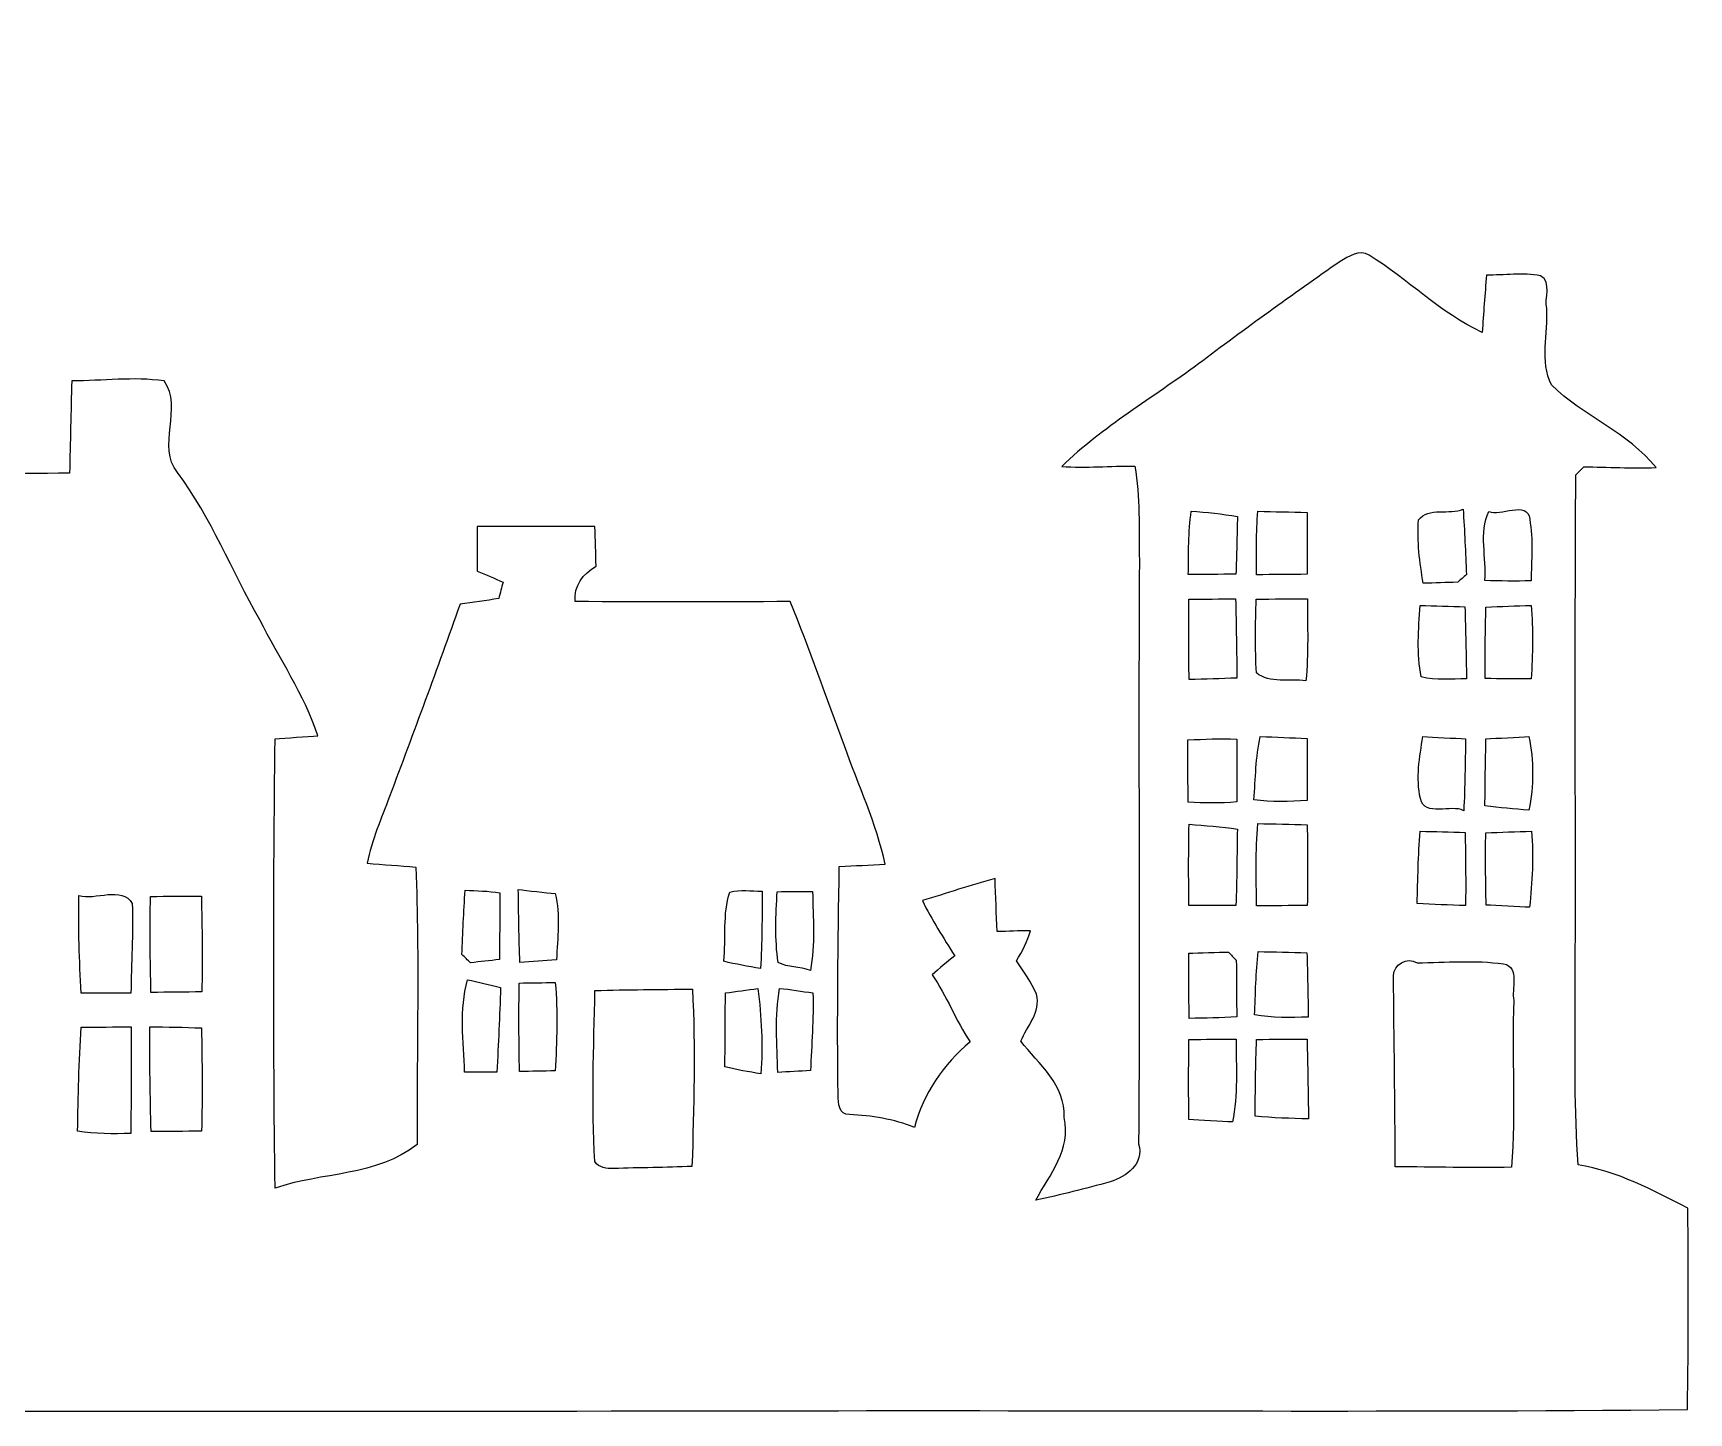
# Model space of a CAD drawing. Header units: centimetres. Extents: x -15.5 to 15.8, y -13.7 to 12.7.
# Drawn here: x 0.23 to 15.76, y -0.21 to 12.72 of the extents above; entities that cross this region are included whole.
import ezdxf

# ---------------------------------------------------------------- set-up
doc = ezdxf.new("R2010")
doc.units = ezdxf.units.CM
doc.header["$MEASUREMENT"] = 0
doc.layers.add('Layer 1', color=7, linetype='Continuous')

msp = doc.modelspace()

# ---------------------------------------------------------------- linework, layer by layer
at = {"layer": 'Layer 1', "color": 250}
for points, knots in [([(-12.02584, 12.72222), (-11.92142, 12.7187), (-11.81453, 12.71305), (-11.7094, 12.70741), (-11.7094, 12.70741), (-11.70481, 12.61322), (-11.69529, 12.42448), (-11.69035, 12.33029), (-11.69035, 12.33029), (-11.66601, 12.33029), (-11.61733, 12.33029), (-11.59298, 12.33029), (-11.59298, 12.33029), (-11.58804, 12.42413), (-11.57852, 12.61145), (-11.57358, 12.70529), (-11.57358, 12.70529), (-11.47939, 12.70706), (-11.38379, 12.70847), (-11.28889, 12.70917), (-11.28889, 12.70917), (-11.27689, 12.57476), (-11.2649, 12.44036), (-11.25291, 12.30595), (-11.25291, 12.30595), (-11.21798, 12.30595), (-11.18306, 12.30595), (-11.14813, 12.30595), (-11.14813, 12.30595), (-11.13719, 12.43824), (-11.12591, 12.57018), (-11.11462, 12.70212), (-11.11462, 12.70212), (-11.05076, 12.70706), (-10.92271, 12.71693), (-10.85885, 12.72187), (-10.85885, 12.72187), (-10.84086, 12.60475), (-10.83839, 12.48622), (-10.8331, 12.36768), (-10.8331, 12.36768), (-10.76748, 12.31935), (-10.70081, 12.27243), (-10.63519, 12.22375), (-10.63519, 12.22375), (-10.63731, 12.12109), (-10.63696, 12.01667), (-10.63907, 11.91331), (-10.63907, 11.91331), (-10.73044, 11.8424), (-10.88284, 11.78807), (-10.87014, 11.64802), (-10.87014, 11.64802), (-10.88319, 11.52031), (-10.83063, 11.32487), (-10.63801, 11.41342), (-10.63801, 11.41342), (-9.63471, 11.40425), (-8.63106, 11.41624), (-7.62776, 11.41413), (-7.62776, 11.41413), (-7.20725, 10.37625), (-6.84636, 9.3151), (-6.44066, 8.27123), (-6.44066, 8.27123), (-6.38104, 8.12165), (-6.32989, 7.9689), (-6.28544, 7.81438), (-6.28544, 7.81438), (-6.45019, 7.79568), (-6.61529, 7.78016), (-6.77968, 7.76287), (-6.77968, 7.76287), (-6.80261, 5.93337), (-6.78815, 4.10281), (-6.79027, 2.2733), (-6.79027, 2.2733), (-6.80085, 2.14665), (-6.69537, 2.05387), (-6.58354, 2.02036), (-6.58354, 2.02036), (-6.37293, 2.2352), (-6.22441, 2.50402), (-6.06954, 2.76013), (-6.06954, 2.76013), (-6.16338, 2.75837), (-6.25687, 2.75555), (-6.35035, 2.75519), (-6.35035, 2.75519), (-6.26286, 3.01061), (-6.06672, 3.20851), (-5.95842, 3.4544), (-5.95842, 3.4544), (-6.06601, 3.46922), (-6.17361, 3.48509), (-6.28086, 3.50167), (-6.28086, 3.50167), (-6.12951, 3.79659), (-5.88716, 4.03507), (-5.74358, 4.33599), (-5.74358, 4.33599), (-5.8166, 4.34834), (-5.9623, 4.37233), (-6.03532, 4.38468), (-6.03532, 4.38468), (-5.91926, 4.66796), (-5.67831, 4.87504), (-5.53438, 5.14315), (-5.53438, 5.14315), (-5.63316, 5.14703), (-5.73158, 5.15267), (-5.8293, 5.16361), (-5.8293, 5.16361), (-5.70265, 5.38374), (-5.5372, 5.57989), (-5.42361, 5.80813), (-5.42361, 5.80813), (-5.3146, 6.05614), (-5.25498, 6.32142), (-5.15197, 6.57154), (-5.15197, 6.57154), (-5.04155, 6.40468), (-4.94453, 6.229), (-4.84188, 6.05684), (-4.84188, 6.05684), (-4.74345, 5.91785), (-4.90008, 5.75628), (-4.83094, 5.60917), (-4.83094, 5.60917), (-4.74133, 5.38551), (-4.60657, 5.18301), (-4.48486, 4.97558), (-4.48486, 4.97558), (-4.57447, 4.94242), (-4.66443, 4.91137), (-4.75333, 4.87856), (-4.75333, 4.87856), (-4.60798, 4.56918), (-4.42383, 4.2739), (-4.34023, 3.93912), (-4.34023, 3.93912), (-4.42031, 3.91195), (-4.50074, 3.88514), (-4.58082, 3.85727), (-4.58082, 3.85727), (-4.45382, 3.58458), (-4.27567, 3.33869), (-4.15996, 3.06035), (-4.15996, 3.06035), (-4.24004, 3.02895), (-4.32047, 2.99826), (-4.40055, 2.96757), (-4.40055, 2.96757), (-4.32647, 2.76472), (-4.24145, 2.56469), (-4.19841, 2.35162), (-4.19841, 2.35162), (-4.27461, 2.3114), (-4.35116, 2.27189), (-4.42771, 2.23273), (-4.42771, 2.23273), (-4.33846, 2.07398), (-4.30389, 1.85279), (-4.11233, 1.78188), (-4.11233, 1.78188), (-3.93947, 1.73673), (-3.75603, 1.73143), (-3.57928, 1.75401), (-3.57928, 1.75401), (-3.5874, 3.20358), (-3.56941, 4.65349), (-3.58881, 6.10306), (-3.58881, 6.10306), (-3.7405, 6.11646), (-3.89114, 6.12775), (-4.04178, 6.14151), (-4.04178, 6.14151), (-3.88373, 6.49676), (-3.68088, 6.83013), (-3.50767, 7.17797), (-3.50767, 7.17797), (-3.24591, 7.64611), (-3.03495, 8.14317), (-2.73897, 8.59155), (-2.73897, 8.59155), (-1.63654, 8.59331), (-0.53375, 8.58097), (0.56903, 8.5979), (0.56903, 8.5979), (0.57856, 8.88612), (0.58138, 9.17399), (0.59126, 9.46221), (0.59126, 9.46221), (0.87842, 9.4615), (1.17052, 9.50242), (1.45662, 9.4615), (1.45662, 9.4615), (1.63971, 9.21491), (1.38254, 8.84379), (1.58186, 8.60249), (1.58186, 8.60249), (1.90041, 8.17915), (2.09127, 7.67927), (2.35303, 7.22207), (2.35303, 7.22207), (2.53682, 6.86117), (2.76825, 6.5211), (2.89983, 6.13551), (2.89983, 6.13551), (2.79929, 6.12775), (2.59821, 6.11258), (2.49767, 6.10482), (2.49767, 6.10482), (2.48073, 4.70112), (2.47932, 3.29706), (2.49731, 1.89336), (2.49731, 1.89336), (2.93758, 2.04576), (3.44876, 1.9999), (3.82905, 2.30364), (3.82905, 2.30364), (3.82588, 3.17077), (3.85163, 4.03719), (3.81882, 4.90396), (3.81882, 4.90396), (3.66501, 4.91631), (3.51296, 4.92725), (3.36056, 4.93959), (3.36056, 4.93959), (3.4036, 5.1562), (3.49426, 5.35869), (3.57046, 5.56436), (3.57046, 5.56436), (3.79765, 6.16303), (4.01814, 6.76416), (4.23227, 7.36776), (4.23227, 7.36776), (4.35222, 7.38505), (4.47499, 7.40128), (4.59528, 7.42244), (4.59528, 7.42244), (4.60834, 7.47324), (4.62209, 7.52404), (4.63621, 7.57449), (4.63621, 7.57449), (4.55612, 7.61047), (4.47499, 7.64399), (4.3942, 7.6775), (4.3942, 7.6775), (4.39279, 7.8172), (4.39208, 7.9569), (4.39173, 8.09625), (4.39173, 8.09625), (4.75968, 8.0966), (5.12762, 8.0966), (5.49592, 8.09519), (5.49592, 8.09519), (5.50439, 7.97172), (5.50439, 7.84789), (5.50792, 7.72442), (5.50792, 7.72442), (5.38586, 7.6521), (5.29802, 7.54274), (5.31178, 7.39387), (5.31178, 7.39387), (5.98417, 7.38752), (6.65656, 7.39105), (7.32931, 7.39246), (7.32931, 7.39246), (7.5117, 6.94619), (7.66833, 6.4897), (7.83978, 6.0392), (7.83978, 6.0392), (7.96643, 5.66984), (8.13823, 5.31389), (8.21902, 4.92972), (8.21902, 4.92972), (8.07544, 4.92337), (7.93221, 4.91631), (7.78969, 4.9089), (7.78969, 4.9089), (7.77663, 4.19523), (7.76922, 3.48086), (7.77734, 2.76684), (7.77734, 2.76684), (7.78157, 2.69487), (7.78369, 2.57563), (7.88423, 2.58339), (7.88423, 2.58339), (8.09272, 2.57493), (8.30051, 2.54106), (8.49454, 2.46204), (8.49454, 2.46204), (8.57744, 2.77989), (8.76723, 3.054), (9.01594, 3.26566), (9.01594, 3.26566), (8.88047, 3.46569), (8.79969, 3.69535), (8.66034, 3.89255), (8.66034, 3.89255), (8.72843, 3.95464), (8.79934, 4.01391), (8.87236, 4.07035), (8.87236, 4.07035), (8.76653, 4.24074), (8.65611, 4.40866), (8.56862, 4.58929), (8.56862, 4.58929), (8.79581, 4.65737), (9.02088, 4.73463), (9.25019, 4.79566), (9.25019, 4.79566), (9.25618, 4.63056), (9.26218, 4.46405), (9.27171, 4.2986), (9.27171, 4.2986), (9.3793, 4.29895), (9.4682, 4.30953), (9.58321, 4.30671), (9.58321, 4.30671), (9.55357, 4.20652), (9.50701, 4.11304), (9.45021, 4.02555), (9.45021, 4.02555), (9.52006, 3.92536), (9.5885, 3.82376), (9.64071, 3.71228), (9.64071, 3.71228), (9.68022, 3.53942), (9.55146, 3.41524), (9.49149, 3.27096), (9.49149, 3.27096), (9.65835, 3.06035), (9.91658, 2.85503), (9.89753, 2.55693), (9.89753, 2.55693), (9.96562, 2.25319), (9.76524, 2.02353), (9.63189, 1.77941), (9.63189, 1.77941), (9.86578, 1.83127), (10.09791, 1.88877), (10.32898, 1.95263), (10.32898, 1.95263), (10.48173, 1.99884), (10.65071, 2.11914), (10.59674, 2.30999), (10.59674, 2.30999), (10.61156, 4.13279), (10.5918, 5.95595), (10.6045, 7.77875), (10.6045, 7.77875), (10.59709, 8.07367), (10.61367, 8.37247), (10.5604, 8.66387), (10.5604, 8.66387), (10.33145, 8.66387), (10.10391, 8.64306), (9.87566, 8.66034), (9.87566, 8.66034), (10.2616, 9.03146), (10.72832, 9.30346), (11.1573, 9.62025), (11.1573, 9.62025), (11.59475, 9.94904), (12.03819, 10.27042), (12.48833, 10.58192), (12.48833, 10.58192), (12.56736, 10.62672), (12.66684, 10.69904), (12.75856, 10.64119), (12.75856, 10.64119), (13.12192, 10.41612), (13.42813, 10.09791), (13.81901, 9.91588), (13.81901, 9.91588), (13.83242, 10.09579), (13.84512, 10.27501), (13.85958, 10.45457), (13.85958, 10.45457), (14.02644, 10.44998), (14.20001, 10.48103), (14.36617, 10.44646), (14.36617, 10.44646), (14.47765, 10.39001), (14.40039, 10.22773), (14.42438, 10.14271), (14.42438, 10.14271), (14.44237, 9.90776), (14.35594, 9.64353), (14.46989, 9.42375), (14.46989, 9.42375), (14.76657, 9.13059), (15.18779, 8.97749), (15.45061, 8.64835), (15.45061, 8.64835), (15.22448, 8.64059), (14.99729, 8.65505), (14.77222, 8.65576), (14.77222, 8.65576), (14.74682, 8.63141), (14.72212, 8.60672), (14.69778, 8.58202), (14.69778, 8.58202), (14.68684, 6.93843), (14.69707, 5.29484), (14.69214, 3.65125), (14.69214, 3.65125), (14.69249, 3.13831), (14.68191, 2.62396), (14.72106, 2.11173), (14.72106, 2.11173), (15.09113, 2.05211), (15.42027, 1.8736), (15.74941, 1.70533), (15.74941, 1.70533), (15.75117, 1.07633), (15.75823, 0.44662), (15.74377, -0.18274), (15.74377, -0.18274), (12.91237, -0.2092), (10.08098, -0.18662), (7.24958, -0.19403), (7.24958, -0.19403), (0.41734, -0.2032), (-6.41456, -0.18944), (-13.24681, -0.19403), (-13.24681, -0.19403), (-14.00669, -0.19897), (-14.76728, -0.17745), (-15.52681, -0.21343), (-15.52681, -0.21343), (-15.54727, 0.44415), (-15.54551, 1.10243), (-15.52928, 1.76001), (-15.52928, 1.76001), (-15.38146, 1.86478), (-15.25446, 1.99531), (-15.16415, 2.15265), (-15.16415, 2.15265), (-15.22448, 2.18511), (-15.34478, 2.24966), (-15.40475, 2.28212), (-15.40475, 2.28212), (-15.34372, 2.44651), (-15.27845, 2.6095), (-15.22166, 2.7753), (-15.22166, 2.7753), (-15.28339, 2.82081), (-15.3483, 2.86279), (-15.40122, 2.91853), (-15.40122, 2.91853), (-15.32326, 3.15701), (-15.12464, 3.33798), (-15.0435, 3.57611), (-15.0435, 3.57611), (-15.11088, 3.62832), (-15.19061, 3.66042), (-15.2654, 3.69993), (-15.2654, 3.69993), (-15.14757, 3.96875), (-14.99447, 4.21993), (-14.86535, 4.4831), (-14.86535, 4.4831), (-14.94296, 4.5025), (-15.02022, 4.52226), (-15.09783, 4.54272), (-15.09783, 4.54272), (-14.99941, 4.73922), (-14.88158, 4.92584), (-14.79056, 5.12586), (-14.79056, 5.12586), (-14.73059, 5.2451), (-14.84736, 5.38057), (-14.7761, 5.49593), (-14.7761, 5.49593), (-14.67379, 5.66032), (-14.55773, 5.81625), (-14.43496, 5.96618), (-14.43496, 5.96618), (-14.34359, 5.51039), (-14.09947, 5.11493), (-13.82254, 4.74945), (-13.82254, 4.74945), (-13.90579, 4.73287), (-13.98976, 4.71876), (-14.07336, 4.70359), (-14.07336, 4.70359), (-13.93472, 4.46969), (-13.71953, 4.28696), (-13.60382, 4.0386), (-13.60382, 4.0386), (-13.69519, 4.03754), (-13.78656, 4.04107), (-13.87793, 4.04671), (-13.87793, 4.04671), (-13.78973, 3.73133), (-13.48564, 3.55247), (-13.35687, 3.25931), (-13.35687, 3.25931), (-13.45741, 3.25049), (-13.55866, 3.24732), (-13.65956, 3.2445), (-13.65956, 3.2445), (-13.56607, 3.02084), (-13.40203, 2.83669), (-13.29937, 2.61832), (-13.29937, 2.61832), (-13.38368, 2.61479), (-13.46835, 2.61338), (-13.55266, 2.61126), (-13.55266, 2.61126), (-13.41226, 2.37525), (-13.23587, 2.16323), (-13.05066, 1.96109), (-13.05066, 1.96109), (-12.92789, 2.32516), (-13.0115, 2.71286), (-12.99704, 3.08645), (-12.99704, 3.08645), (-12.99916, 4.60058), (-13.01044, 6.1147), (-12.98681, 7.62811), (-12.98681, 7.62811), (-12.98469, 7.6895), (-13.00092, 7.76146), (-13.06936, 7.7784), (-13.06936, 7.7784), (-13.23164, 7.82849), (-13.40485, 7.78298), (-13.57207, 7.7911), (-13.57207, 7.7911), (-13.53256, 8.01052), (-13.44436, 8.21619), (-13.3664, 8.42327), (-13.3664, 8.42327), (-13.05419, 9.26465), (-12.73351, 10.10285), (-12.43048, 10.9474), (-12.43048, 10.9474), (-12.37227, 11.07757), (-12.34511, 11.22574), (-12.2622, 11.34357), (-12.2622, 11.34357), (-12.16801, 11.41659), (-12.04136, 11.43247), (-11.93412, 11.48221), (-11.93412, 11.48221), (-11.95634, 11.57817), (-11.96658, 11.678), (-12.00291, 11.77008), (-12.00291, 11.77008), (-12.10628, 11.86074), (-12.35287, 11.87203), (-12.25973, 12.0837), (-12.25973, 12.0837), (-12.2555, 12.20117), (-12.15778, 12.28161), (-12.11227, 12.38285), (-12.11227, 12.38285), (-12.06571, 12.4908), (-12.05548, 12.60934), (-12.02584, 12.72222), (-12.02584, 12.72222), (-12.02584, 12.72222), (-12.02584, 12.72222), (-12.02584, 12.72222)], [0, 0, 0, 0, 0.00699301, 0.00699301, 0.00699301, 0.00699301, 0.01398601, 0.01398601, 0.01398601, 0.01398601, 0.02097902, 0.02097902, 0.02097902, 0.02097902, 0.02797203, 0.02797203, 0.02797203, 0.02797203, 0.03496503, 0.03496503, 0.03496503, 0.03496503, 0.04195804, 0.04195804, 0.04195804, 0.04195804, 0.04895105, 0.04895105, 0.04895105, 0.04895105, 0.05594406, 0.05594406, 0.05594406, 0.05594406, 0.06293706, 0.06293706, 0.06293706, 0.06293706, 0.06993007, 0.06993007, 0.06993007, 0.06993007, 0.07692308, 0.07692308, 0.07692308, 0.07692308, 0.08391608, 0.08391608, 0.08391608, 0.08391608, 0.09090909, 0.09090909, 0.09090909, 0.09090909, 0.0979021, 0.0979021, 0.0979021, 0.0979021, 0.1048951, 0.1048951, 0.1048951, 0.1048951, 0.11188811, 0.11188811, 0.11188811, 0.11188811, 0.11888112, 0.11888112, 0.11888112, 0.11888112, 0.12587413, 0.12587413, 0.12587413, 0.12587413, 0.13286713, 0.13286713, 0.13286713, 0.13286713, 0.13986014, 0.13986014, 0.13986014, 0.13986014, 0.14685315, 0.14685315, 0.14685315, 0.14685315, 0.15384615, 0.15384615, 0.15384615, 0.15384615, 0.16083916, 0.16083916, 0.16083916, 0.16083916, 0.16783217, 0.16783217, 0.16783217, 0.16783217, 0.17482517, 0.17482517, 0.17482517, 0.17482517, 0.18181818, 0.18181818, 0.18181818, 0.18181818, 0.18881119, 0.18881119, 0.18881119, 0.18881119, 0.1958042, 0.1958042, 0.1958042, 0.1958042, 0.2027972, 0.2027972, 0.2027972, 0.2027972, 0.20979021, 0.20979021, 0.20979021, 0.20979021, 0.21678322, 0.21678322, 0.21678322, 0.21678322, 0.22377622, 0.22377622, 0.22377622, 0.22377622, 0.23076923, 0.23076923, 0.23076923, 0.23076923, 0.23776224, 0.23776224, 0.23776224, 0.23776224, 0.24475524, 0.24475524, 0.24475524, 0.24475524, 0.25174825, 0.25174825, 0.25174825, 0.25174825, 0.25874126, 0.25874126, 0.25874126, 0.25874126, 0.26573427, 0.26573427, 0.26573427, 0.26573427, 0.27272727, 0.27272727, 0.27272727, 0.27272727, 0.27972028, 0.27972028, 0.27972028, 0.27972028, 0.28671329, 0.28671329, 0.28671329, 0.28671329, 0.29370629, 0.29370629, 0.29370629, 0.29370629, 0.3006993, 0.3006993, 0.3006993, 0.3006993, 0.30769231, 0.30769231, 0.30769231, 0.30769231, 0.31468531, 0.31468531, 0.31468531, 0.31468531, 0.32167832, 0.32167832, 0.32167832, 0.32167832, 0.32867133, 0.32867133, 0.32867133, 0.32867133, 0.33566434, 0.33566434, 0.33566434, 0.33566434, 0.34265734, 0.34265734, 0.34265734, 0.34265734, 0.34965035, 0.34965035, 0.34965035, 0.34965035, 0.35664336, 0.35664336, 0.35664336, 0.35664336, 0.36363636, 0.36363636, 0.36363636, 0.36363636, 0.37062937, 0.37062937, 0.37062937, 0.37062937, 0.37762238, 0.37762238, 0.37762238, 0.37762238, 0.38461538, 0.38461538, 0.38461538, 0.38461538, 0.39160839, 0.39160839, 0.39160839, 0.39160839, 0.3986014, 0.3986014, 0.3986014, 0.3986014, 0.40559441, 0.40559441, 0.40559441, 0.40559441, 0.41258741, 0.41258741, 0.41258741, 0.41258741, 0.41958042, 0.41958042, 0.41958042, 0.41958042, 0.42657343, 0.42657343, 0.42657343, 0.42657343, 0.43356643, 0.43356643, 0.43356643, 0.43356643, 0.44055944, 0.44055944, 0.44055944, 0.44055944, 0.44755245, 0.44755245, 0.44755245, 0.44755245, 0.45454545, 0.45454545, 0.45454545, 0.45454545, 0.46153846, 0.46153846, 0.46153846, 0.46153846, 0.46853147, 0.46853147, 0.46853147, 0.46853147, 0.47552448, 0.47552448, 0.47552448, 0.47552448, 0.48251748, 0.48251748, 0.48251748, 0.48251748, 0.48951049, 0.48951049, 0.48951049, 0.48951049, 0.4965035, 0.4965035, 0.4965035, 0.4965035, 0.5034965, 0.5034965, 0.5034965, 0.5034965, 0.51048951, 0.51048951, 0.51048951, 0.51048951, 0.51748252, 0.51748252, 0.51748252, 0.51748252, 0.52447552, 0.52447552, 0.52447552, 0.52447552, 0.53146853, 0.53146853, 0.53146853, 0.53146853, 0.53846154, 0.53846154, 0.53846154, 0.53846154, 0.54545455, 0.54545455, 0.54545455, 0.54545455, 0.55244755, 0.55244755, 0.55244755, 0.55244755, 0.55944056, 0.55944056, 0.55944056, 0.55944056, 0.56643357, 0.56643357, 0.56643357, 0.56643357, 0.57342657, 0.57342657, 0.57342657, 0.57342657, 0.58041958, 0.58041958, 0.58041958, 0.58041958, 0.58741259, 0.58741259, 0.58741259, 0.58741259, 0.59440559, 0.59440559, 0.59440559, 0.59440559, 0.6013986, 0.6013986, 0.6013986, 0.6013986, 0.60839161, 0.60839161, 0.60839161, 0.60839161, 0.61538462, 0.61538462, 0.61538462, 0.61538462, 0.62237762, 0.62237762, 0.62237762, 0.62237762, 0.62937063, 0.62937063, 0.62937063, 0.62937063, 0.63636364, 0.63636364, 0.63636364, 0.63636364, 0.64335664, 0.64335664, 0.64335664, 0.64335664, 0.65034965, 0.65034965, 0.65034965, 0.65034965, 0.65734266, 0.65734266, 0.65734266, 0.65734266, 0.66433566, 0.66433566, 0.66433566, 0.66433566, 0.67132867, 0.67132867, 0.67132867, 0.67132867, 0.67832168, 0.67832168, 0.67832168, 0.67832168, 0.68531469, 0.68531469, 0.68531469, 0.68531469, 0.69230769, 0.69230769, 0.69230769, 0.69230769, 0.6993007, 0.6993007, 0.6993007, 0.6993007, 0.70629371, 0.70629371, 0.70629371, 0.70629371, 0.71328671, 0.71328671, 0.71328671, 0.71328671, 0.72027972, 0.72027972, 0.72027972, 0.72027972, 0.72727273, 0.72727273, 0.72727273, 0.72727273, 0.73426573, 0.73426573, 0.73426573, 0.73426573, 0.74125874, 0.74125874, 0.74125874, 0.74125874, 0.74825175, 0.74825175, 0.74825175, 0.74825175, 0.75524476, 0.75524476, 0.75524476, 0.75524476, 0.76223776, 0.76223776, 0.76223776, 0.76223776, 0.76923077, 0.76923077, 0.76923077, 0.76923077, 0.77622378, 0.77622378, 0.77622378, 0.77622378, 0.78321678, 0.78321678, 0.78321678, 0.78321678, 0.79020979, 0.79020979, 0.79020979, 0.79020979, 0.7972028, 0.7972028, 0.7972028, 0.7972028, 0.8041958, 0.8041958, 0.8041958, 0.8041958, 0.81118881, 0.81118881, 0.81118881, 0.81118881, 0.81818182, 0.81818182, 0.81818182, 0.81818182, 0.82517483, 0.82517483, 0.82517483, 0.82517483, 0.83216783, 0.83216783, 0.83216783, 0.83216783, 0.83916084, 0.83916084, 0.83916084, 0.83916084, 0.84615385, 0.84615385, 0.84615385, 0.84615385, 0.85314685, 0.85314685, 0.85314685, 0.85314685, 0.86013986, 0.86013986, 0.86013986, 0.86013986, 0.86713287, 0.86713287, 0.86713287, 0.86713287, 0.87412587, 0.87412587, 0.87412587, 0.87412587, 0.88111888, 0.88111888, 0.88111888, 0.88111888, 0.88811189, 0.88811189, 0.88811189, 0.88811189, 0.8951049, 0.8951049, 0.8951049, 0.8951049, 0.9020979, 0.9020979, 0.9020979, 0.9020979, 0.90909091, 0.90909091, 0.90909091, 0.90909091, 0.91608392, 0.91608392, 0.91608392, 0.91608392, 0.92307692, 0.92307692, 0.92307692, 0.92307692, 0.93006993, 0.93006993, 0.93006993, 0.93006993, 0.93706294, 0.93706294, 0.93706294, 0.93706294, 0.94405594, 0.94405594, 0.94405594, 0.94405594, 0.95104895, 0.95104895, 0.95104895, 0.95104895, 0.95804196, 0.95804196, 0.95804196, 0.95804196, 0.96503497, 0.96503497, 0.96503497, 0.96503497, 0.97202797, 0.97202797, 0.97202797, 0.97202797, 0.97902098, 0.97902098, 0.97902098, 0.97902098, 0.98601399, 0.98601399, 0.98601399, 0.98601399, 1, 1, 1, 1]), ([(11.09027, 8.24054), (11.06311, 8.04404), (11.06558, 7.84472), (11.06311, 7.64681), (11.06311, 7.64681), (11.21128, 7.64646), (11.35944, 7.64787), (11.50937, 7.64928), (11.50937, 7.64928), (11.51784, 7.82955), (11.5189, 8.01088), (11.5249, 8.19115), (11.5249, 8.19115), (11.38096, 8.21337), (11.23456, 8.23136), (11.09027, 8.24054), (11.09027, 8.24054), (11.09027, 8.24054), (11.09027, 8.24054), (11.09027, 8.24054)], [0, 0, 0, 0, 0.16666667, 0.16666667, 0.16666667, 0.16666667, 0.33333333, 0.33333333, 0.33333333, 0.33333333, 0.5, 0.5, 0.5, 0.5, 0.66666667, 0.66666667, 0.66666667, 0.66666667, 1, 1, 1, 1]), ([(11.71575, 8.23912), (11.69776, 8.04157), (11.70199, 7.84331), (11.70234, 7.64505), (11.70234, 7.64505), (11.86074, 7.64469), (12.01843, 7.64716), (12.17824, 7.64857), (12.17824, 7.64857), (12.17965, 7.8419), (12.1793, 8.03522), (12.17789, 8.22784), (12.17789, 8.22784), (12.02372, 8.23277), (11.8685, 8.23595), (11.71575, 8.23912), (11.71575, 8.23912), (11.71575, 8.23912), (11.71575, 8.23912), (11.71575, 8.23912)], [0, 0, 0, 0, 0.16666667, 0.16666667, 0.16666667, 0.16666667, 0.33333333, 0.33333333, 0.33333333, 0.33333333, 0.5, 0.5, 0.5, 0.5, 0.66666667, 0.66666667, 0.66666667, 0.66666667, 1, 1, 1, 1]), ([(13.22246, 8.15799), (13.20729, 7.96008), (13.2334, 7.7597), (13.26656, 7.56426), (13.26656, 7.56426), (13.37557, 7.56708), (13.47929, 7.57132), (13.59006, 7.57379), (13.59006, 7.57379), (13.61687, 7.59813), (13.64439, 7.62247), (13.6719, 7.64646), (13.6719, 7.64646), (13.66308, 7.85107), (13.65426, 8.05533), (13.64051, 8.25923), (13.64051, 8.25923), (13.51492, 8.20385), (13.31489, 8.28181), (13.22246, 8.15799), (13.22246, 8.15799), (13.22246, 8.15799), (13.22246, 8.15799), (13.22246, 8.15799)], [0, 0, 0, 0, 0.14285714, 0.14285714, 0.14285714, 0.14285714, 0.28571429, 0.28571429, 0.28571429, 0.28571429, 0.42857143, 0.42857143, 0.42857143, 0.42857143, 0.57142857, 0.57142857, 0.57142857, 0.57142857, 0.71428571, 0.71428571, 0.71428571, 0.71428571, 1, 1, 1, 1]), ([(13.88216, 8.23842), (13.78479, 8.03734), (13.86452, 7.80203), (13.84441, 7.59001), (13.84441, 7.59001), (13.98834, 7.58613), (14.13334, 7.58331), (14.27797, 7.58719), (14.27797, 7.58719), (14.28221, 7.77946), (14.29808, 7.97454), (14.26527, 8.16504), (14.26527, 8.16504), (14.24834, 8.34813), (13.98094, 8.18691), (13.88216, 8.23842), (13.88216, 8.23842), (13.88216, 8.23842), (13.88216, 8.23842), (13.88216, 8.23842)], [0, 0, 0, 0, 0.16666667, 0.16666667, 0.16666667, 0.16666667, 0.33333333, 0.33333333, 0.33333333, 0.33333333, 0.5, 0.5, 0.5, 0.5, 0.66666667, 0.66666667, 0.66666667, 0.66666667, 1, 1, 1, 1]), ([(11.06911, 7.41468), (11.06523, 7.16351), (11.06558, 6.91233), (11.07052, 6.66115), (11.07052, 6.66115), (11.21974, 6.66715), (11.36967, 6.66856), (11.51925, 6.67561), (11.51925, 6.67561), (11.51608, 6.92291), (11.51255, 7.17021), (11.50655, 7.41715), (11.50655, 7.41715), (11.36015, 7.41751), (11.21375, 7.41645), (11.06911, 7.41468), (11.06911, 7.41468), (11.06911, 7.41468), (11.06911, 7.41468), (11.06911, 7.41468)], [0, 0, 0, 0, 0.16666667, 0.16666667, 0.16666667, 0.16666667, 0.33333333, 0.33333333, 0.33333333, 0.33333333, 0.5, 0.5, 0.5, 0.5, 0.66666667, 0.66666667, 0.66666667, 0.66666667, 1, 1, 1, 1]), ([(11.70023, 7.41468), (11.69106, 7.18502), (11.68964, 6.95501), (11.70129, 6.725), (11.70129, 6.725), (11.83005, 6.62058), (12.01349, 6.67385), (12.16589, 6.64986), (12.16589, 6.64986), (12.192, 6.90527), (12.18001, 7.1628), (12.18036, 7.41856), (12.18036, 7.41856), (12.0202, 7.41892), (11.85933, 7.41715), (11.70023, 7.41468), (11.70023, 7.41468), (11.70023, 7.41468), (11.70023, 7.41468), (11.70023, 7.41468)], [0, 0, 0, 0, 0.16666667, 0.16666667, 0.16666667, 0.16666667, 0.33333333, 0.33333333, 0.33333333, 0.33333333, 0.5, 0.5, 0.5, 0.5, 0.66666667, 0.66666667, 0.66666667, 0.66666667, 1, 1, 1, 1]), ([(13.23622, 7.35612), (13.22458, 7.13352), (13.20236, 6.90527), (13.24751, 6.68584), (13.24751, 6.68584), (13.38615, 6.65198), (13.53079, 6.66785), (13.67226, 6.66856), (13.67226, 6.66856), (13.66873, 6.89398), (13.66379, 7.11976), (13.65814, 7.34483), (13.65814, 7.34483), (13.51703, 7.34907), (13.37627, 7.35295), (13.23622, 7.35612), (13.23622, 7.35612), (13.23622, 7.35612), (13.23622, 7.35612), (13.23622, 7.35612)], [0, 0, 0, 0, 0.16666667, 0.16666667, 0.16666667, 0.16666667, 0.33333333, 0.33333333, 0.33333333, 0.33333333, 0.5, 0.5, 0.5, 0.5, 0.66666667, 0.66666667, 0.66666667, 0.66666667, 1, 1, 1, 1]), ([(13.85429, 7.34166), (13.84794, 7.1187), (13.84759, 6.8961), (13.84653, 6.67279), (13.84653, 6.67279), (13.99046, 6.6675), (14.13439, 6.66679), (14.27903, 6.66926), (14.27903, 6.66926), (14.29456, 6.89822), (14.29667, 7.12787), (14.27939, 7.35683), (14.27939, 7.35683), (14.13686, 7.35224), (13.9954, 7.3473), (13.85429, 7.34166), (13.85429, 7.34166), (13.85429, 7.34166), (13.85429, 7.34166), (13.85429, 7.34166)], [0, 0, 0, 0, 0.16666667, 0.16666667, 0.16666667, 0.16666667, 0.33333333, 0.33333333, 0.33333333, 0.33333333, 0.5, 0.5, 0.5, 0.5, 0.66666667, 0.66666667, 0.66666667, 0.66666667, 1, 1, 1, 1]), ([(11.05994, 6.09565), (11.05958, 5.90091), (11.05958, 5.70653), (11.06099, 5.51145), (11.06099, 5.51145), (11.21269, 5.50122), (11.36509, 5.50263), (11.51714, 5.51427), (11.51714, 5.51427), (11.51714, 5.71041), (11.51714, 5.90691), (11.51714, 6.1027), (11.51714, 6.1027), (11.36474, 6.11046), (11.21163, 6.10306), (11.05994, 6.09565), (11.05994, 6.09565), (11.05994, 6.09565), (11.05994, 6.09565), (11.05994, 6.09565)], [0, 0, 0, 0, 0.16666667, 0.16666667, 0.16666667, 0.16666667, 0.33333333, 0.33333333, 0.33333333, 0.33333333, 0.5, 0.5, 0.5, 0.5, 0.66666667, 0.66666667, 0.66666667, 0.66666667, 1, 1, 1, 1]), ([(11.73833, 6.1281), (11.69423, 5.93337), (11.69352, 5.73264), (11.67906, 5.53438), (11.67906, 5.53438), (11.84451, 5.51074), (12.01138, 5.5178), (12.17824, 5.52768), (12.17824, 5.52768), (12.17965, 5.7217), (12.17965, 5.91573), (12.17824, 6.10941), (12.17824, 6.10941), (12.03113, 6.11611), (11.88438, 6.12246), (11.73833, 6.1281), (11.73833, 6.1281), (11.73833, 6.1281), (11.73833, 6.1281), (11.73833, 6.1281)], [0, 0, 0, 0, 0.16666667, 0.16666667, 0.16666667, 0.16666667, 0.33333333, 0.33333333, 0.33333333, 0.33333333, 0.5, 0.5, 0.5, 0.5, 0.66666667, 0.66666667, 0.66666667, 0.66666667, 1, 1, 1, 1]), ([(13.26409, 6.12634), (13.23058, 5.93619), (13.19777, 5.73652), (13.23975, 5.54567), (13.23975, 5.54567), (13.27997, 5.36928), (13.53256, 5.49557), (13.64615, 5.43243), (13.64615, 5.43243), (13.6585, 5.65679), (13.66026, 5.88222), (13.66308, 6.10658), (13.66308, 6.10658), (13.56325, 6.11152), (13.36393, 6.1214), (13.26409, 6.12634), (13.26409, 6.12634), (13.26409, 6.12634), (13.26409, 6.12634), (13.26409, 6.12634)], [0, 0, 0, 0, 0.16666667, 0.16666667, 0.16666667, 0.16666667, 0.33333333, 0.33333333, 0.33333333, 0.33333333, 0.5, 0.5, 0.5, 0.5, 0.66666667, 0.66666667, 0.66666667, 0.66666667, 1, 1, 1, 1]), ([(13.85499, 6.10623), (13.84935, 5.89668), (13.84723, 5.68713), (13.84547, 5.47688), (13.84547, 5.47688), (13.98341, 5.45924), (14.11887, 5.4483), (14.25857, 5.43701), (14.25857, 5.43701), (14.30443, 5.66385), (14.30479, 5.90021), (14.25716, 6.12669), (14.25716, 6.12669), (14.15662, 6.1214), (13.95554, 6.11117), (13.85499, 6.10623), (13.85499, 6.10623), (13.85499, 6.10623), (13.85499, 6.10623), (13.85499, 6.10623)], [0, 0, 0, 0, 0.16666667, 0.16666667, 0.16666667, 0.16666667, 0.33333333, 0.33333333, 0.33333333, 0.33333333, 0.5, 0.5, 0.5, 0.5, 0.66666667, 0.66666667, 0.66666667, 0.66666667, 1, 1, 1, 1]), ([(11.07017, 5.30437), (11.06523, 5.05037), (11.06487, 4.79637), (11.06946, 4.54201), (11.06946, 4.54201), (11.21551, 4.54237), (11.36191, 4.54343), (11.50973, 4.54484), (11.50973, 4.54484), (11.51961, 4.78296), (11.51855, 5.02179), (11.52349, 5.25992), (11.52349, 5.25992), (11.3732, 5.28426), (11.2201, 5.29237), (11.07017, 5.30437), (11.07017, 5.30437), (11.07017, 5.30437), (11.07017, 5.30437), (11.07017, 5.30437)], [0, 0, 0, 0, 0.16666667, 0.16666667, 0.16666667, 0.16666667, 0.33333333, 0.33333333, 0.33333333, 0.33333333, 0.5, 0.5, 0.5, 0.5, 0.66666667, 0.66666667, 0.66666667, 0.66666667, 1, 1, 1, 1]), ([(11.7154, 5.31107), (11.69176, 5.05495), (11.70129, 4.79743), (11.7027, 4.5406), (11.7027, 4.5406), (11.86145, 4.54025), (12.01914, 4.54272), (12.17895, 4.54413), (12.17895, 4.54413), (12.18212, 4.79637), (12.18212, 5.04825), (12.17859, 5.29978), (12.17859, 5.29978), (12.02408, 5.30507), (11.8685, 5.30825), (11.7154, 5.31107), (11.7154, 5.31107), (11.7154, 5.31107), (11.7154, 5.31107), (11.7154, 5.31107)], [0, 0, 0, 0, 0.16666667, 0.16666667, 0.16666667, 0.16666667, 0.33333333, 0.33333333, 0.33333333, 0.33333333, 0.5, 0.5, 0.5, 0.5, 0.66666667, 0.66666667, 0.66666667, 0.66666667, 1, 1, 1, 1]), ([(13.23693, 5.23946), (13.21964, 5.01368), (13.21541, 4.78719), (13.20941, 4.56071), (13.20941, 4.56071), (13.3604, 4.5533), (13.51068, 4.54801), (13.66344, 4.54237), (13.66344, 4.54237), (13.66696, 4.77097), (13.66273, 4.99992), (13.65991, 5.22817), (13.65991, 5.22817), (13.51844, 5.2324), (13.37733, 5.23628), (13.23693, 5.23946), (13.23693, 5.23946), (13.23693, 5.23946), (13.23693, 5.23946), (13.23693, 5.23946)], [0, 0, 0, 0, 0.16666667, 0.16666667, 0.16666667, 0.16666667, 0.33333333, 0.33333333, 0.33333333, 0.33333333, 0.5, 0.5, 0.5, 0.5, 0.66666667, 0.66666667, 0.66666667, 0.66666667, 1, 1, 1, 1]), ([(13.85288, 5.22499), (13.84935, 4.99921), (13.85217, 4.77344), (13.85641, 4.54731), (13.85641, 4.54731), (13.95836, 4.54201), (14.16191, 4.53214), (14.26386, 4.52684), (14.26386, 4.52684), (14.28821, 4.76391), (14.30337, 5.00274), (14.28291, 5.24016), (14.28291, 5.24016), (14.13898, 5.23593), (13.9954, 5.23064), (13.85288, 5.22499), (13.85288, 5.22499), (13.85288, 5.22499), (13.85288, 5.22499), (13.85288, 5.22499)], [0, 0, 0, 0, 0.16666667, 0.16666667, 0.16666667, 0.16666667, 0.33333333, 0.33333333, 0.33333333, 0.33333333, 0.5, 0.5, 0.5, 0.5, 0.66666667, 0.66666667, 0.66666667, 0.66666667, 1, 1, 1, 1]), ([(0.65793, 4.63585), (0.65264, 4.33141), (0.6604, 4.02661), (0.67839, 3.72251), (0.67839, 3.72251), (0.83397, 3.72181), (0.98884, 3.72251), (1.14547, 3.72145), (1.14547, 3.72145), (1.149, 4.00156), (1.16805, 4.28202), (1.15676, 4.56142), (1.15676, 4.56142), (1.06574, 4.73075), (0.80574, 4.59034), (0.65793, 4.63585), (0.65793, 4.63585), (0.65793, 4.63585), (0.65793, 4.63585), (0.65793, 4.63585)], [0, 0, 0, 0, 0.16666667, 0.16666667, 0.16666667, 0.16666667, 0.33333333, 0.33333333, 0.33333333, 0.33333333, 0.5, 0.5, 0.5, 0.5, 0.66666667, 0.66666667, 0.66666667, 0.66666667, 1, 1, 1, 1]), ([(4.2799, 4.68559), (4.26649, 4.48557), (4.25732, 4.28519), (4.24991, 4.08446), (4.24991, 4.08446), (4.27672, 4.05836), (4.30354, 4.0319), (4.3307, 4.00544), (4.3307, 4.00544), (4.41925, 4.01708), (4.51203, 4.0259), (4.60269, 4.03684), (4.60269, 4.03684), (4.60375, 4.24568), (4.60481, 4.45452), (4.60622, 4.66266), (4.60622, 4.66266), (4.49792, 4.67819), (4.38891, 4.68383), (4.2799, 4.68559), (4.2799, 4.68559), (4.2799, 4.68559), (4.2799, 4.68559), (4.2799, 4.68559)], [0, 0, 0, 0, 0.14285714, 0.14285714, 0.14285714, 0.14285714, 0.28571429, 0.28571429, 0.28571429, 0.28571429, 0.42857143, 0.42857143, 0.42857143, 0.42857143, 0.57142857, 0.57142857, 0.57142857, 0.57142857, 0.71428571, 0.71428571, 0.71428571, 0.71428571, 1, 1, 1, 1]), ([(4.77873, 4.693), (4.78155, 4.46511), (4.78578, 4.23757), (4.79319, 4.00932), (4.79319, 4.00932), (4.90749, 4.01673), (5.02179, 4.0259), (5.13644, 4.03472), (5.13644, 4.03472), (5.14773, 4.24039), (5.1749, 4.45311), (5.1241, 4.6549), (5.1241, 4.6549), (5.03767, 4.66443), (4.86516, 4.68348), (4.77873, 4.693), (4.77873, 4.693), (4.77873, 4.693), (4.77873, 4.693), (4.77873, 4.693)], [0, 0, 0, 0, 0.16666667, 0.16666667, 0.16666667, 0.16666667, 0.33333333, 0.33333333, 0.33333333, 0.33333333, 0.5, 0.5, 0.5, 0.5, 0.66666667, 0.66666667, 0.66666667, 0.66666667, 1, 1, 1, 1]), ([(6.76134, 4.66937), (6.69502, 4.46123), (6.72853, 4.23545), (6.70525, 4.02096), (6.70525, 4.02096), (6.8199, 3.99203), (6.93173, 3.97263), (7.04991, 3.95323), (7.04991, 3.95323), (7.06755, 4.19453), (7.06437, 4.43653), (7.06508, 4.67783), (7.06508, 4.67783), (6.96207, 4.67889), (6.86117, 4.69336), (6.76134, 4.66937), (6.76134, 4.66937), (6.76134, 4.66937), (6.76134, 4.66937), (6.76134, 4.66937)], [0, 0, 0, 0, 0.16666667, 0.16666667, 0.16666667, 0.16666667, 0.33333333, 0.33333333, 0.33333333, 0.33333333, 0.5, 0.5, 0.5, 0.5, 0.66666667, 0.66666667, 0.66666667, 0.66666667, 1, 1, 1, 1]), ([(7.20796, 4.67289), (7.19067, 4.45206), (7.18467, 4.22769), (7.21572, 4.00791), (7.21572, 4.00791), (7.31414, 3.96169), (7.4101, 3.97051), (7.51946, 3.93524), (7.51946, 3.93524), (7.56461, 4.1783), (7.5438, 4.42736), (7.53886, 4.67325), (7.53886, 4.67325), (7.42985, 4.67254), (7.31485, 4.67501), (7.20796, 4.67289), (7.20796, 4.67289), (7.20796, 4.67289), (7.20796, 4.67289), (7.20796, 4.67289)], [0, 0, 0, 0, 0.16666667, 0.16666667, 0.16666667, 0.16666667, 0.33333333, 0.33333333, 0.33333333, 0.33333333, 0.5, 0.5, 0.5, 0.5, 0.66666667, 0.66666667, 0.66666667, 0.66666667, 1, 1, 1, 1]), ([(1.32927, 4.62774), (1.32115, 4.32823), (1.3268, 4.02872), (1.3335, 3.72921), (1.3335, 3.72921), (1.49225, 3.72886), (1.65065, 3.73168), (1.81046, 3.73309), (1.81046, 3.73309), (1.81822, 4.0326), (1.81222, 4.33246), (1.80622, 4.63162), (1.80622, 4.63162), (1.64712, 4.63197), (1.48766, 4.63021), (1.32927, 4.62774), (1.32927, 4.62774), (1.32927, 4.62774), (1.32927, 4.62774), (1.32927, 4.62774)], [0, 0, 0, 0, 0.16666667, 0.16666667, 0.16666667, 0.16666667, 0.33333333, 0.33333333, 0.33333333, 0.33333333, 0.5, 0.5, 0.5, 0.5, 0.66666667, 0.66666667, 0.66666667, 0.66666667, 1, 1, 1, 1]), ([(11.0677, 4.09646), (11.06629, 3.8929), (11.0677, 3.689), (11.07158, 3.48474), (11.07158, 3.48474), (11.2201, 3.48791), (11.36897, 3.48933), (11.51749, 3.4985), (11.51749, 3.4985), (11.51643, 3.63149), (11.51431, 3.89784), (11.51326, 4.03084), (11.51326, 4.03084), (11.48821, 4.05624), (11.46351, 4.08164), (11.43917, 4.10669), (11.43917, 4.10669), (11.34639, 4.10422), (11.16048, 4.09893), (11.0677, 4.09646), (11.0677, 4.09646), (11.0677, 4.09646), (11.0677, 4.09646), (11.0677, 4.09646)], [0, 0, 0, 0, 0.14285714, 0.14285714, 0.14285714, 0.14285714, 0.28571429, 0.28571429, 0.28571429, 0.28571429, 0.42857143, 0.42857143, 0.42857143, 0.42857143, 0.57142857, 0.57142857, 0.57142857, 0.57142857, 0.71428571, 0.71428571, 0.71428571, 0.71428571, 1, 1, 1, 1]), ([(11.71857, 4.11163), (11.6967, 3.91407), (11.69282, 3.71581), (11.68506, 3.51719), (11.68506, 3.51719), (11.85086, 3.48862), (12.0202, 3.49285), (12.18847, 3.49744), (12.18847, 3.49744), (12.18494, 3.69888), (12.18142, 3.89996), (12.17612, 4.10069), (12.17612, 4.10069), (12.02372, 4.10528), (11.86956, 4.1088), (11.71857, 4.11163), (11.71857, 4.11163), (11.71857, 4.11163), (11.71857, 4.11163), (11.71857, 4.11163)], [0, 0, 0, 0, 0.16666667, 0.16666667, 0.16666667, 0.16666667, 0.33333333, 0.33333333, 0.33333333, 0.33333333, 0.5, 0.5, 0.5, 0.5, 0.66666667, 0.66666667, 0.66666667, 0.66666667, 1, 1, 1, 1]), ([(12.98787, 3.88867), (12.99175, 3.29071), (13.00339, 2.6924), (13.00304, 2.09374), (13.00304, 2.09374), (13.3664, 2.09338), (13.72976, 2.08033), (14.09312, 2.08986), (14.09312, 2.08986), (14.13651, 2.61126), (14.09594, 3.13408), (14.11676, 3.65584), (14.11676, 3.65584), (14.09065, 3.74897), (14.17496, 3.97087), (14.01974, 3.99627), (14.01974, 3.99627), (13.75163, 4.03296), (13.47858, 4.00897), (13.21012, 4.00544), (13.21012, 4.00544), (13.11028, 4.06541), (12.98751, 3.98745), (12.98787, 3.88867), (12.98787, 3.88867), (12.98787, 3.88867), (12.98787, 3.88867), (12.98787, 3.88867)], [0, 0, 0, 0, 0.125, 0.125, 0.125, 0.125, 0.25, 0.25, 0.25, 0.25, 0.375, 0.375, 0.375, 0.375, 0.5, 0.5, 0.5, 0.5, 0.625, 0.625, 0.625, 0.625, 0.75, 0.75, 0.75, 0.75, 1, 1, 1, 1]), ([(4.30283, 3.84704), (4.22275, 3.56517), (4.26438, 3.26919), (4.27496, 2.98133), (4.27496, 2.98133), (4.3755, 2.98168), (4.47604, 2.98203), (4.57694, 2.98203), (4.57694, 2.98203), (4.59352, 3.24591), (4.6034, 3.50979), (4.61222, 3.77331), (4.61222, 3.77331), (4.51132, 3.79871), (4.40196, 3.82693), (4.30283, 3.84704), (4.30283, 3.84704), (4.30283, 3.84704), (4.30283, 3.84704), (4.30283, 3.84704)], [0, 0, 0, 0, 0.16666667, 0.16666667, 0.16666667, 0.16666667, 0.33333333, 0.33333333, 0.33333333, 0.33333333, 0.5, 0.5, 0.5, 0.5, 0.66666667, 0.66666667, 0.66666667, 0.66666667, 1, 1, 1, 1]), ([(4.78719, 3.816), (4.78261, 3.54013), (4.78437, 3.26425), (4.79037, 2.98803), (4.79037, 2.98803), (4.9022, 2.98803), (5.01156, 2.99156), (5.1248, 2.99226), (5.1248, 2.99226), (5.13997, 3.26849), (5.14985, 3.54506), (5.12516, 3.82058), (5.12516, 3.82058), (5.01262, 3.82023), (4.89797, 3.81917), (4.78719, 3.816), (4.78719, 3.816), (4.78719, 3.816), (4.78719, 3.816), (4.78719, 3.816)], [0, 0, 0, 0, 0.16666667, 0.16666667, 0.16666667, 0.16666667, 0.33333333, 0.33333333, 0.33333333, 0.33333333, 0.5, 0.5, 0.5, 0.5, 0.66666667, 0.66666667, 0.66666667, 0.66666667, 1, 1, 1, 1]), ([(5.49734, 3.74615), (5.48569, 3.21169), (5.46559, 2.67617), (5.49557, 2.14171), (5.49557, 2.14171), (5.53614, 2.08492), (5.6074, 2.07398), (5.67267, 2.07751), (5.67267, 2.07751), (5.91749, 2.08527), (6.16268, 2.08668), (6.40786, 2.09762), (6.40786, 2.09762), (6.42514, 2.65077), (6.44172, 3.20534), (6.41138, 3.75849), (6.41138, 3.75849), (6.10623, 3.75708), (5.80178, 3.75426), (5.49734, 3.74615), (5.49734, 3.74615), (5.49734, 3.74615), (5.49734, 3.74615), (5.49734, 3.74615)], [0, 0, 0, 0, 0.14285714, 0.14285714, 0.14285714, 0.14285714, 0.28571429, 0.28571429, 0.28571429, 0.28571429, 0.42857143, 0.42857143, 0.42857143, 0.42857143, 0.57142857, 0.57142857, 0.57142857, 0.57142857, 0.71428571, 0.71428571, 0.71428571, 0.71428571, 1, 1, 1, 1]), ([(6.72147, 3.72357), (6.71936, 3.49285), (6.71795, 3.26214), (6.71689, 3.03107), (6.71689, 3.03107), (6.82907, 3.00214), (6.93773, 2.98521), (7.05379, 2.9651), (7.05379, 2.9651), (7.07355, 3.23144), (7.05944, 3.49991), (7.02592, 3.76449), (7.02592, 3.76449), (6.92291, 3.75179), (6.82272, 3.73768), (6.72147, 3.72357), (6.72147, 3.72357), (6.72147, 3.72357), (6.72147, 3.72357), (6.72147, 3.72357)], [0, 0, 0, 0, 0.16666667, 0.16666667, 0.16666667, 0.16666667, 0.33333333, 0.33333333, 0.33333333, 0.33333333, 0.5, 0.5, 0.5, 0.5, 0.66666667, 0.66666667, 0.66666667, 0.66666667, 1, 1, 1, 1]), ([(7.23018, 3.76661), (7.1822, 3.50661), (7.20654, 3.24097), (7.21148, 2.9785), (7.21148, 2.9785), (7.31485, 2.98344), (7.41504, 2.99085), (7.52016, 2.99544), (7.52016, 2.99544), (7.52792, 3.2385), (7.5505, 3.48086), (7.54168, 3.72428), (7.54168, 3.72428), (7.44044, 3.73768), (7.3279, 3.75638), (7.23018, 3.76661), (7.23018, 3.76661), (7.23018, 3.76661), (7.23018, 3.76661), (7.23018, 3.76661)], [0, 0, 0, 0, 0.16666667, 0.16666667, 0.16666667, 0.16666667, 0.33333333, 0.33333333, 0.33333333, 0.33333333, 0.5, 0.5, 0.5, 0.5, 0.66666667, 0.66666667, 0.66666667, 0.66666667, 1, 1, 1, 1]), ([(0.67874, 3.40289), (0.65793, 3.07799), (0.65052, 2.75237), (0.64558, 2.42641), (0.64558, 2.42641), (0.81068, 2.39995), (0.97861, 2.40242), (1.14512, 2.40594), (1.14512, 2.40594), (1.14688, 2.73897), (1.14653, 3.07199), (1.14688, 3.40466), (1.14688, 3.40466), (0.9906, 3.40431), (0.83397, 3.40431), (0.67874, 3.40289), (0.67874, 3.40289), (0.67874, 3.40289), (0.67874, 3.40289), (0.67874, 3.40289)], [0, 0, 0, 0, 0.16666667, 0.16666667, 0.16666667, 0.16666667, 0.33333333, 0.33333333, 0.33333333, 0.33333333, 0.5, 0.5, 0.5, 0.5, 0.66666667, 0.66666667, 0.66666667, 0.66666667, 1, 1, 1, 1]), ([(1.32151, 3.40713), (1.32256, 3.0794), (1.32503, 2.75167), (1.33456, 2.42394), (1.33456, 2.42394), (1.4926, 2.42394), (1.64994, 2.42641), (1.80869, 2.42782), (1.80869, 2.42782), (1.81504, 2.75026), (1.81434, 3.07305), (1.80693, 3.39549), (1.80693, 3.39549), (1.645, 3.40184), (1.48237, 3.40431), (1.32151, 3.40713), (1.32151, 3.40713), (1.32151, 3.40713), (1.32151, 3.40713), (1.32151, 3.40713)], [0, 0, 0, 0, 0.16666667, 0.16666667, 0.16666667, 0.16666667, 0.33333333, 0.33333333, 0.33333333, 0.33333333, 0.5, 0.5, 0.5, 0.5, 0.66666667, 0.66666667, 0.66666667, 0.66666667, 1, 1, 1, 1]), ([(11.06946, 3.28718), (11.06487, 3.03706), (11.06487, 2.78694), (11.06876, 2.53647), (11.06876, 2.53647), (11.17071, 2.53083), (11.37461, 2.51989), (11.47657, 2.51425), (11.47657, 2.51425), (11.53231, 2.7686), (11.50832, 3.03177), (11.51255, 3.28965), (11.51255, 3.28965), (11.36438, 3.29001), (11.21586, 3.2893), (11.06946, 3.28718), (11.06946, 3.28718), (11.06946, 3.28718), (11.06946, 3.28718), (11.06946, 3.28718)], [0, 0, 0, 0, 0.16666667, 0.16666667, 0.16666667, 0.16666667, 0.33333333, 0.33333333, 0.33333333, 0.33333333, 0.5, 0.5, 0.5, 0.5, 0.66666667, 0.66666667, 0.66666667, 0.66666667, 1, 1, 1, 1]), ([(11.70305, 3.28718), (11.69317, 3.04765), (11.69247, 2.80776), (11.68964, 2.56752), (11.68964, 2.56752), (11.85545, 2.55235), (12.02267, 2.546), (12.19024, 2.54282), (12.19024, 2.54282), (12.18706, 2.79259), (12.18318, 3.042), (12.17648, 3.29106), (12.17648, 3.29106), (12.01843, 3.29142), (11.85968, 3.28965), (11.70305, 3.28718)], [0, 0, 0, 0, 0.2, 0.2, 0.2, 0.2, 0.4, 0.4, 0.4, 0.4, 0.6, 0.6, 0.6, 0.6, 1, 1, 1, 1])]:
    msp.add_open_spline(points, degree=3, knots=knots, dxfattribs=at)

doc.saveas('drawing.dxf')
